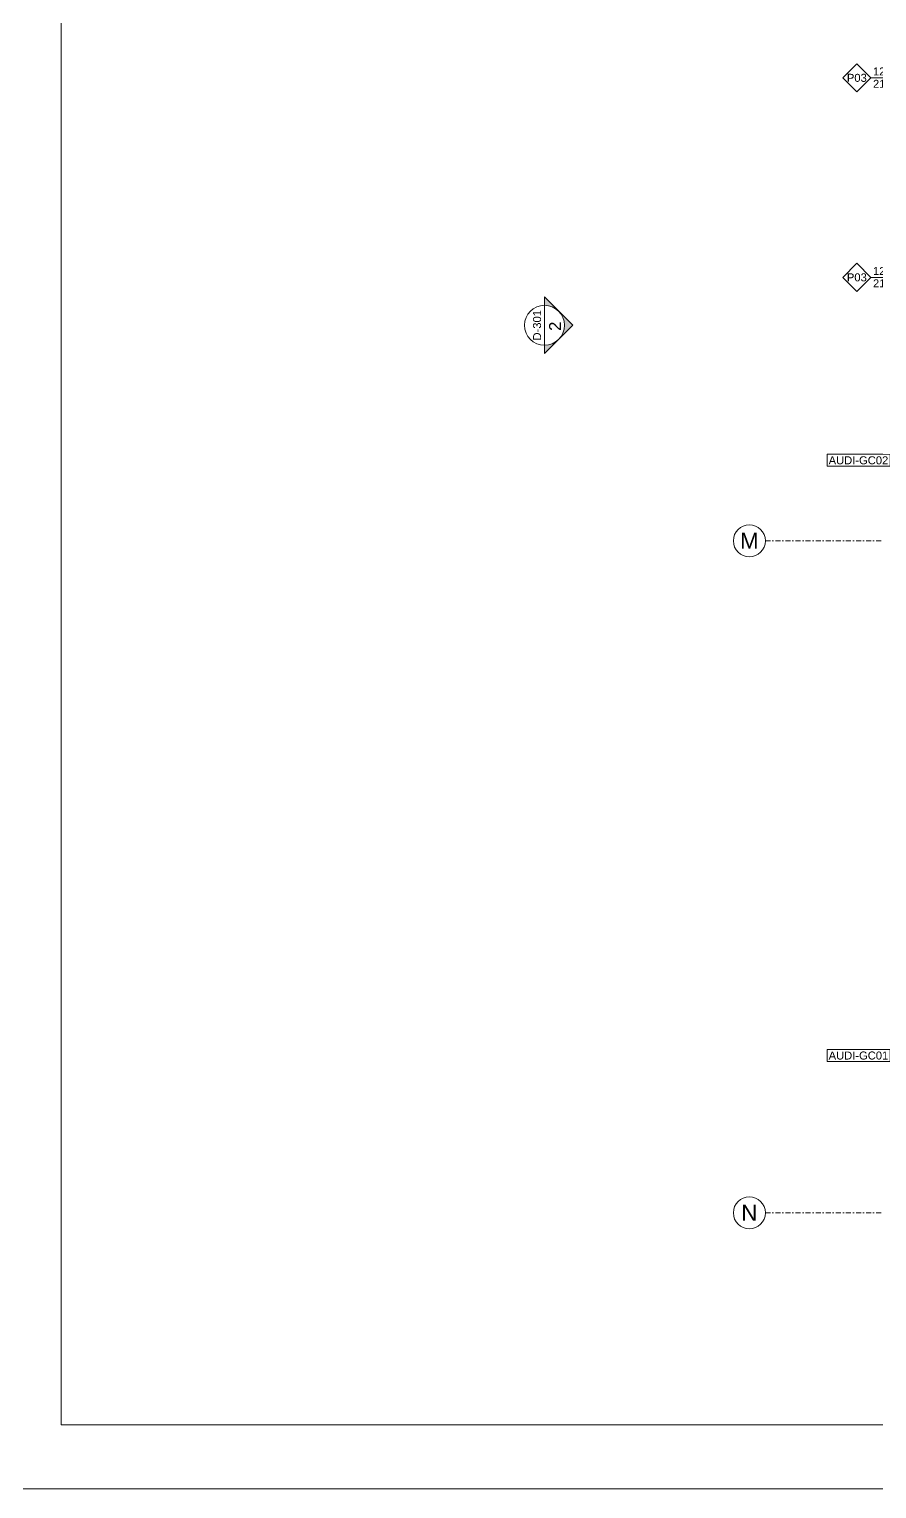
# Model space of a CAD drawing. Extents: x -2050 to 29725, y -1777 to 6820.
# Drawn here: x 11930 to 12990, y 0 to 1824 of the extents above; entities that cross this region are included whole.
import ezdxf
from ezdxf.enums import TextEntityAlignment as Align

# ---------------------------------------------------------------- set-up
doc = ezdxf.new("R2010")
doc.units = 0
doc.header["$LTSCALE"] = 25
doc.header["$MEASUREMENT"] = 0
doc.linetypes.add('DASHDOT2', pattern=[0.5, 0.25, -0.125, 0, -0.125])
doc.layers.get('0').update_dxf_attribs({"color": 9, "lineweight": 9})
for name, color, linetype, lineweight in [('21', 9, 'Continuous', 9), ('22', 8, 'Continuous', 9), ('24', 9, 'DASHDOT2', 9), ('40A', 9, 'Continuous', 9)]:
    doc.layers.add(name, color=color, linetype=linetype, lineweight=lineweight)
doc.styles.add('Arial', font='arial.ttf', dxfattribs={"height": 2.5})

# ---------------------------------------------------------------- blocks, each defined once
blk = doc.blocks.new('0_windowno')
for points in [[(0, 3.54), (-3.54, 0), (0, -3.54), (3.54, 0), (0, 3.54)], [(3.54, 0), (11.54, 0)]]:
    blk.add_lwpolyline(points)
at = {"style": 'Arial'}
blk.add_attdef('PENCERENO', text='', height=2, dxfattribs=at).set_placement((0, 0), align=Align.MIDDLE_CENTER)
blk.add_attdef('GENISLIK', text='', height=2, dxfattribs=at).set_placement((4.04, 0), align=Align.BOTTOM_LEFT)
blk.add_attdef('YUKSEKLIK', text='', height=2, dxfattribs=at).set_placement((4.04, -0.5), align=Align.TOP_LEFT)
blk = doc.blocks.new('0_wallno')
blk.add_lwpolyline([(-7.84, 1.5), (7.94, 1.5), (7.94, -1.5), (-7.84, -1.5)], close=True)
blk.add_lwpolyline([(7.94, 0), (16.13, 0)])
at = {"style": 'Arial'}
blk.add_attdef('DUVARNO', text='', height=2, dxfattribs=at).set_placement((0, 0), align=Align.MIDDLE_CENTER)
blk.add_attdef('GENISLIK', text='', height=2, dxfattribs=at).set_placement((8.44, 0), align=Align.BOTTOM_LEFT)
blk.add_attdef('YUKSEKLIK', text='', height=2, dxfattribs=at).set_placement((8.44, -0.5), align=Align.TOP_LEFT)
blk = doc.blocks.new('KAPI KODLARI 2. KAT')
at = {"layer": '22', "xscale": 5, "yscale": 5, "zscale": 5}
for p in [(12964.8, 1763.7), (12964.8, 1514.3)]:
    blk.add_blockref('0_windowno', p, dxfattribs=at).add_auto_attribs({'PENCERENO': 'P03', 'GENISLIK': '125', 'YUKSEKLIK': '210'})
at = {"layer": '22'}
ref = blk.add_blockref('0_wallno', (12966.8, 1285.6), dxfattribs=dict(at, xscale=5, yscale=5, zscale=5))
ref.add_attrib('DUVARNO', 'AUDI-GC02', dxfattribs={"layer": '0', "height": 10, "style": 'Arial'}).set_placement((12966.8, 1285.6), align=Align.MIDDLE_CENTER)
ref = blk.add_blockref('0_wallno', (12966.8, 541.6), dxfattribs=dict(at, xscale=5, yscale=5, zscale=5))
ref.add_attrib('DUVARNO', 'AUDI-GC01', dxfattribs={"layer": '0', "height": 10, "style": 'Arial'}).set_placement((12966.8, 541.6), align=Align.MIDDLE_CENTER)
blk = doc.blocks.new('0_exteriorelevation1')
h = blk.add_hatch(color=256)
h.dxf.hatch_style = 1
h.paths.add_polyline_path([(0, 7.07), (-3.54, 3.54, -0.414214), (3.54, 3.54)])
h = blk.add_hatch(color=256)
edge = h.paths.add_edge_path()
edge.add_arc((0, 0), 5, 135, 180)
edge.add_line((-5, 0), (-7.07, 0))
edge.add_line((-7.07, 0), (-3.54, 3.54))
edge = h.paths.add_edge_path()
edge.add_line((5, 0), (7.07, 0))
edge.add_line((7.07, 0), (3.54, 3.54))
edge.add_arc((0, 0), 5, 0, 45, ccw=False)
blk.add_lwpolyline([(7.07, 0), (0, 7.07), (-7.07, 0), (7.07, 0)])
blk.add_lwpolyline([(7.07, 0), (0, 7.07), (-7.07, 0), (7.07, 0)])
blk.add_circle((0, 0), 5)
at = {"style": 'Arial'}
blk.add_attdef('KESITADI', text='', height=3, dxfattribs=at).set_placement((0, 0), align=Align.BOTTOM_CENTER)
blk.add_attdef('PAFTAADI', text='', height=2, dxfattribs=at).set_placement((0, -0.5), align=Align.TOP_CENTER)
blk = doc.blocks.new('0_aks')
at = {"linetype": 'Continuous'}
blk.add_circle((0, 0), 2, dxfattribs=at)
at = {"style": 'Arial'}
blk.add_attdef('AKS', text='', height=2, dxfattribs=at).set_placement((0, 0), align=Align.MIDDLE_CENTER)
blk = doc.blocks.new('P-AKS_AUDI')
at = {"layer": '24'}
for points in [[(-3762.1, -1600), (-3500, -1600)], [(-3762.1, -2440), (-3500, -2440)]]:
    blk.add_lwpolyline(points, dxfattribs=at)
at = {"layer": '24', "xscale": 10, "yscale": 10, "zscale": 10}
for p, values in [((-3782.1, -1600), {'AKS': 'M'}), ((-3782.1, -2440), {'AKS': 'N'})]:
    blk.add_blockref('0_aks', p, dxfattribs=at).add_auto_attribs(values)
blk = doc.blocks.new('p-2. kat planı')
at = {"layer": '24'}
blk.add_blockref('P-AKS_AUDI', (16612.5, 2785), dxfattribs=at)

msp = doc.modelspace()

# ---------------------------------------------------------------- linework, layer by layer
at = {"layer": '40A'}
for points in [[(17835, 4205), (11890, 4205), (11890, 0), (17835, 0)], [(17295.06, 80), (11970, 80), (11970, 4125), (17295.06, 4125)]]:
    msp.add_lwpolyline(points, close=True, dxfattribs=at)

# ---------------------------------------------------------------- block references
msp.add_blockref('p-2. kat planı', (0, 0))
at = {"layer": '21'}
ref = msp.add_blockref('0_exteriorelevation1', (12574.26, 1454.41), dxfattribs=dict(at, xscale=5, yscale=5, zscale=5, rotation=270))
ref.add_attrib('KESITADI', '2', dxfattribs={"layer": '0', "height": 15, "rotation": 90, "style": 'Arial'}).set_placement((12599.49, 1453.15), align=Align.BOTTOM_CENTER)
ref.add_attrib('PAFTAADI', 'D-301', dxfattribs={"layer": '0', "height": 10, "rotation": 90, "style": 'Arial'}).set_placement((12559.98, 1454.41), align=Align.TOP_CENTER)
at = {"layer": '22'}
msp.add_blockref('KAPI KODLARI 2. KAT', (0, 0), dxfattribs=at)

doc.saveas('drawing.dxf')
